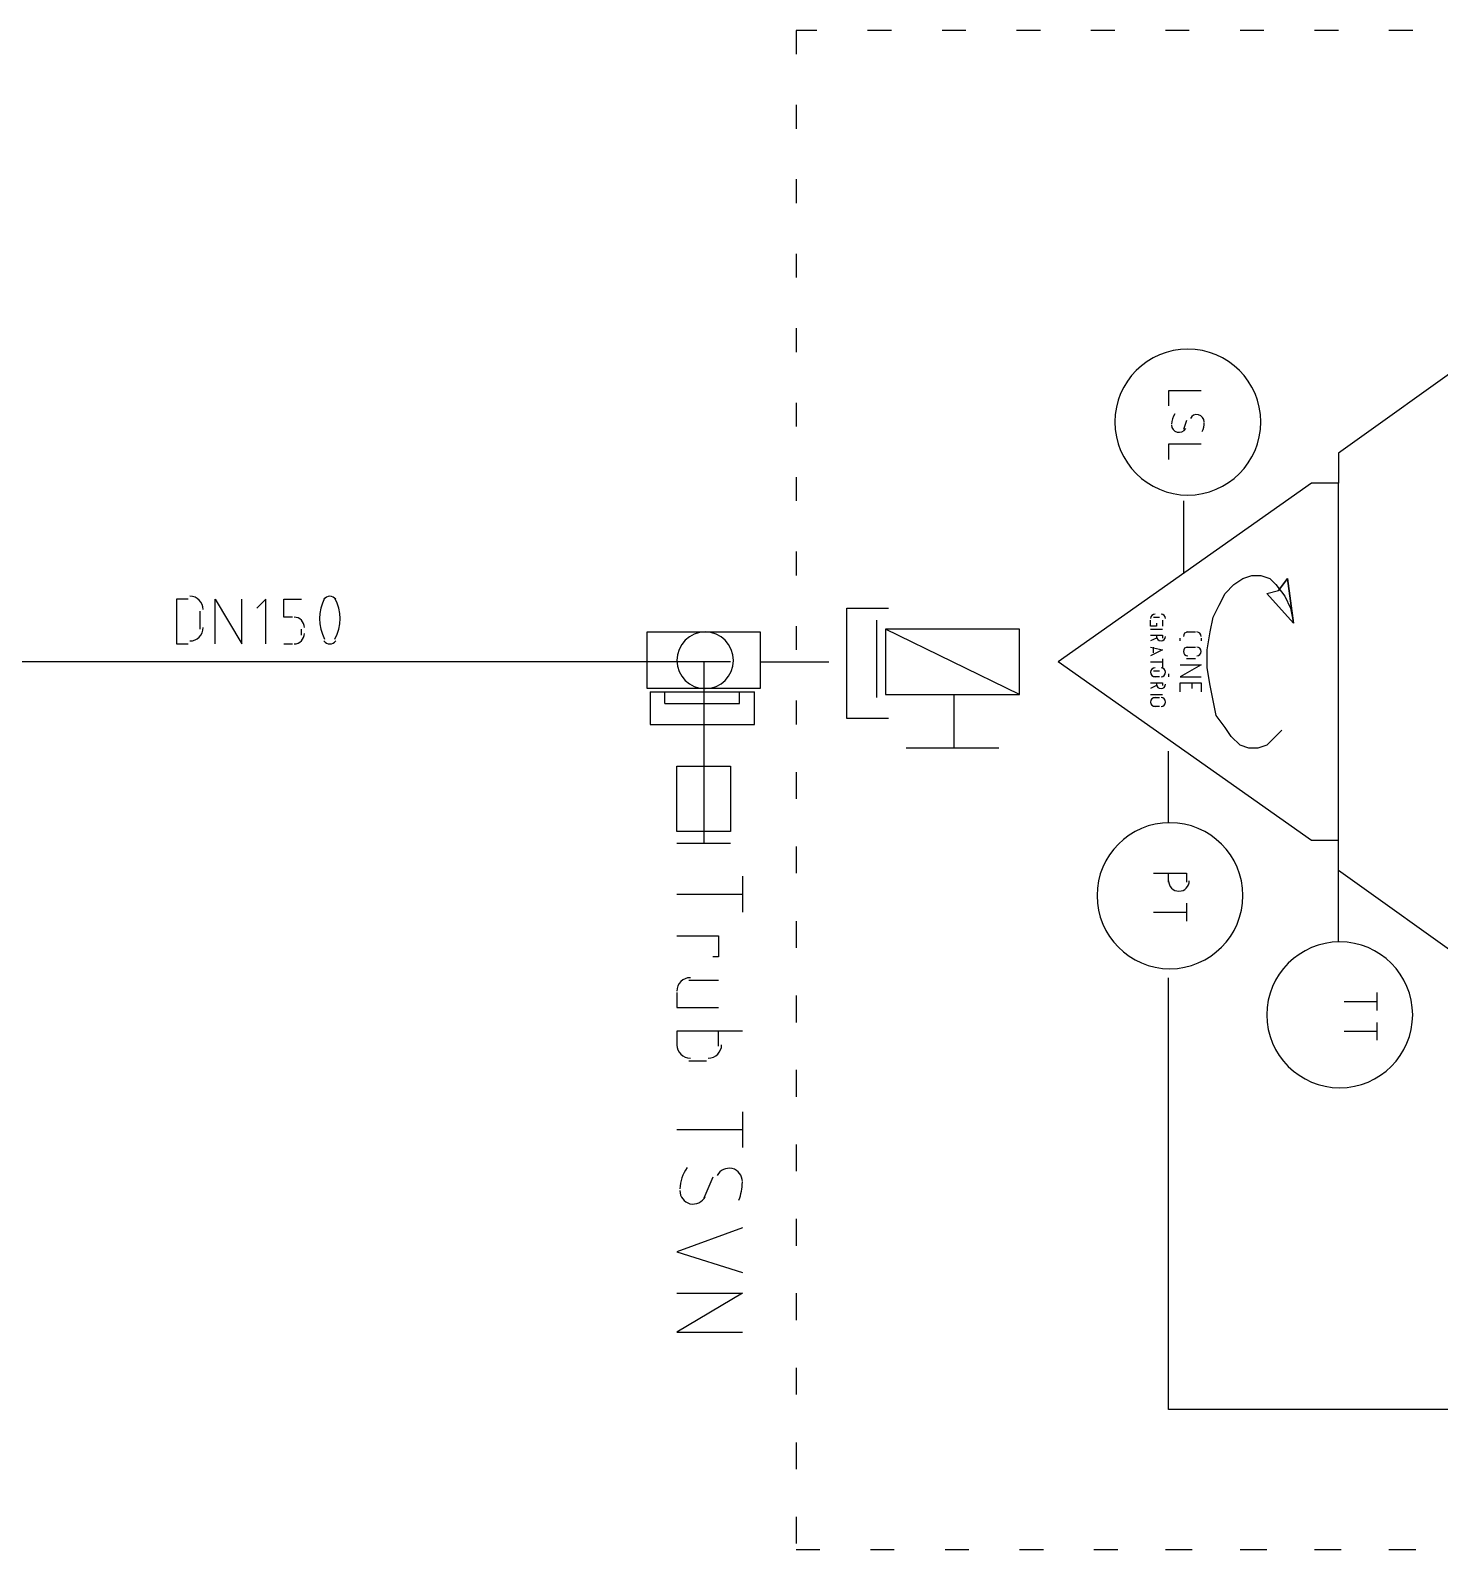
# Model space of a CAD drawing. Header units: millimetres. Extents: x 0 to 33.1, y 1.5 to 45.3.
# Drawn here: x 26.921 to 27.709, y 29.484 to 30.334 of the extents above; entities that cross this region are included whole.
import ezdxf

# ---------------------------------------------------------------- set-up
doc = ezdxf.new("R2010")
doc.units = ezdxf.units.MM
doc.header["$MEASUREMENT"] = 0
doc.layers.get('0').update_dxf_attribs({"linetype": 'CONTINUOUS'})

msp = doc.modelspace()

# ---------------------------------------------------------------- linework, layer by layer
at = {"color": 140, "linetype": 'Continuous'}
for p, q in [((27.3611, 30.3344), (27.3494, 30.3344)), ((27.3494, 30.3344), (27.3494, 30.3211)), ((27.4028, 30.3344), (27.3894, 30.3344)), ((27.4444, 30.3344), (27.4311, 30.3344)), ((27.4861, 30.3344), (27.4728, 30.3344)), ((27.5278, 30.3344), (27.5144, 30.3344)), ((27.5694, 30.3344), (27.5561, 30.3344)), ((27.6111, 30.3344), (27.5978, 30.3344)), ((27.6528, 30.3344), (27.6394, 30.3344)), ((27.6944, 30.3344), (27.6811, 30.3344)), ((27.3494, 30.2928), (27.3494, 30.2794)), ((27.3494, 30.2511), (27.3494, 30.2378)), ((27.3494, 30.2094), (27.3494, 30.1961)), ((27.3494, 30.1678), (27.3494, 30.1544)), ((27.7344, 30.1561), (27.6528, 30.0978)), ((27.5761, 30.1328), (27.5578, 30.1328)), ((27.5578, 30.1328), (27.5578, 30.1244)), ((27.3494, 30.1261), (27.3494, 30.1128)), ((27.5678, 30.1161), (27.5661, 30.1111)), ((27.5761, 30.1028), (27.5578, 30.1028)), ((27.5578, 30.1028), (27.5578, 30.0944)), ((27.6528, 30.0978), (27.6528, 30.0811)), ((27.3494, 30.0844), (27.3494, 30.0711)), ((27.6378, 30.0811), (27.4961, 29.9811)), ((27.6528, 30.0811), (27.6378, 30.0811)), ((27.6528, 29.8811), (27.6528, 30.0811)), ((27.5661, 30.0711), (27.5661, 30.0311)), ((27.3494, 30.0428), (27.3494, 30.0294)), ((27.5894, 30.0194), (27.5944, 30.0244)), ((27.5944, 30.0244), (27.5994, 30.0278)), ((27.5994, 30.0278), (27.6044, 30.0294)), ((27.6044, 30.0294), (27.6094, 30.0294)), ((27.6094, 30.0294), (27.6144, 30.0278)), ((27.6144, 30.0278), (27.6178, 30.0244)), ((27.6178, 30.0244), (27.6228, 30.0178)), ((27.6244, 30.0278), (27.6194, 30.0211)), ((27.6194, 30.0211), (27.6244, 30.0278)), ((27.6278, 30.0028), (27.6244, 30.0278)), ((27.6244, 30.0278), (27.6278, 30.0028)), ((27.5861, 30.0128), (27.5894, 30.0194)), ((27.6128, 30.0194), (27.6194, 30.0211)), ((27.6128, 30.0194), (27.6194, 30.0211)), ((27.6278, 30.0028), (27.6128, 30.0194)), ((27.6278, 30.0028), (27.6128, 30.0194)), ((27.6228, 30.0178), (27.6261, 30.0111)), ((27.3778, 29.9494), (27.3778, 30.0111)), ((27.3778, 30.0111), (27.4011, 30.0111)), ((27.3778, 29.9494), (27.3778, 30.0111)), ((27.3778, 30.0111), (27.4011, 30.0111)), ((27.3778, 29.9494), (27.3778, 30.0111)), ((27.3778, 30.0111), (27.3994, 30.0111)), ((27.3778, 29.9494), (27.3778, 30.0111)), ((27.3778, 30.0111), (27.4011, 30.0111)), ((27.3778, 29.9494), (27.3778, 30.0111)), ((27.3778, 30.0111), (27.4011, 30.0111)), ((27.5494, 30.0061), (27.5528, 30.0061)), ((27.5811, 29.9978), (27.5828, 30.0061)), ((27.5828, 30.0061), (27.5861, 30.0128)), ((27.6261, 30.0111), (27.6278, 30.0028)), ((27.3494, 30.0011), (27.3494, 29.9878)), ((27.3944, 30.0044), (27.3944, 29.9611)), ((27.3944, 30.0044), (27.3944, 29.9611)), ((27.3944, 30.0044), (27.3944, 29.9611)), ((27.3944, 30.0044), (27.3944, 29.9611)), ((27.3944, 30.0044), (27.3944, 29.9611)), ((27.4744, 29.9994), (27.3994, 29.9994)), ((27.3994, 29.9994), (27.3994, 29.9628)), ((27.4744, 29.9628), (27.3994, 29.9994)), ((27.4744, 29.9994), (27.3994, 29.9994)), ((27.3994, 29.9994), (27.3994, 29.9628)), ((27.4744, 29.9628), (27.3994, 29.9994)), ((27.4744, 29.9628), (27.4744, 29.9994)), ((27.4744, 29.9628), (27.4744, 29.9994)), ((27.5478, 30.0011), (27.5478, 30.0044)), ((27.5511, 30.0011), (27.5478, 30.0011)), ((27.5478, 29.9994), (27.5544, 29.9994)), ((27.5511, 30.0028), (27.5511, 30.0011)), ((27.5544, 30.0044), (27.5544, 30.0011)), ((27.5678, 29.9978), (27.5728, 29.9978)), ((27.5794, 29.9878), (27.5811, 29.9978)), ((27.5478, 29.9961), (27.5544, 29.9961)), ((27.5511, 29.9944), (27.5478, 29.9928)), ((27.5478, 29.9894), (27.5544, 29.9878)), ((27.5494, 29.9861), (27.5494, 29.9894)), ((27.5511, 29.9961), (27.5511, 29.9944)), ((27.5544, 29.9961), (27.5544, 29.9944)), ((27.5644, 29.9928), (27.5644, 29.9944)), ((27.5678, 29.9894), (27.5728, 29.9894)), ((27.5761, 29.9944), (27.5761, 29.9928)), ((27.3478, 29.9811), (27.3678, 29.9811)), ((27.3478, 29.9811), (27.3678, 29.9811)), ((27.3478, 29.9811), (27.3678, 29.9811)), ((27.3478, 29.9811), (27.3678, 29.9811)), ((27.3494, 29.9811), (27.3678, 29.9811)), ((27.6378, 29.8811), (27.4961, 29.9811)), ((27.5544, 29.9878), (27.5478, 29.9844)), ((27.5478, 29.9811), (27.5544, 29.9811)), ((27.5544, 29.9828), (27.5544, 29.9778)), ((27.5728, 29.9828), (27.5678, 29.9828)), ((27.5794, 29.9778), (27.5794, 29.9878)), ((27.5494, 29.9761), (27.5528, 29.9761)), ((27.5528, 29.9728), (27.5494, 29.9728)), ((27.5578, 29.9744), (27.5578, 29.9728)), ((27.5644, 29.9794), (27.5761, 29.9794)), ((27.5761, 29.9794), (27.5644, 29.9728)), ((27.5644, 29.9728), (27.5761, 29.9728)), ((27.5811, 29.9678), (27.5794, 29.9778)), ((27.3994, 29.9628), (27.4744, 29.9628)), ((27.3994, 29.9628), (27.4744, 29.9628)), ((27.4378, 29.9328), (27.4378, 29.9628)), ((27.4378, 29.9328), (27.4378, 29.9628)), ((27.5478, 29.9694), (27.5544, 29.9694)), ((27.5511, 29.9678), (27.5478, 29.9661)), ((27.5478, 29.9628), (27.5544, 29.9628)), ((27.5511, 29.9694), (27.5511, 29.9678)), ((27.5544, 29.9694), (27.5544, 29.9678)), ((27.5644, 29.9644), (27.5644, 29.9694)), ((27.5644, 29.9694), (27.5761, 29.9694)), ((27.5711, 29.9661), (27.5711, 29.9694)), ((27.5761, 29.9694), (27.5761, 29.9644)), ((27.5828, 29.9594), (27.5811, 29.9678)), ((27.3494, 29.9594), (27.3494, 29.9461)), ((27.5494, 29.9611), (27.5528, 29.9611)), ((27.5528, 29.9561), (27.5494, 29.9561)), ((27.5844, 29.9511), (27.5828, 29.9594)), ((27.4011, 29.9494), (27.3778, 29.9494)), ((27.4011, 29.9494), (27.3778, 29.9494)), ((27.3994, 29.9494), (27.3778, 29.9494)), ((27.4011, 29.9494), (27.3778, 29.9494)), ((27.4011, 29.9494), (27.3778, 29.9494)), ((27.5894, 29.9444), (27.5844, 29.9511)), ((27.5928, 29.9394), (27.5894, 29.9444)), ((27.5978, 29.9344), (27.5928, 29.9394)), ((27.6161, 29.9378), (27.6128, 29.9344)), ((27.6211, 29.9428), (27.6161, 29.9378)), ((27.4628, 29.9328), (27.4111, 29.9328)), ((27.4628, 29.9328), (27.4111, 29.9328)), ((27.4628, 29.9328), (27.4378, 29.9328)), ((27.4628, 29.9328), (27.4378, 29.9328)), ((27.5578, 29.8911), (27.5578, 29.9311)), ((27.6028, 29.9328), (27.5978, 29.9344)), ((27.6078, 29.9328), (27.6028, 29.9328)), ((27.6128, 29.9344), (27.6078, 29.9328)), ((27.3494, 29.9194), (27.3494, 29.9044)), ((27.3494, 29.8778), (27.3494, 29.8628)), ((27.6528, 29.8811), (27.6378, 29.8811)), ((27.6528, 29.8644), (27.6528, 29.8811)), ((27.5494, 29.8628), (27.5678, 29.8628)), ((27.5578, 29.8578), (27.5578, 29.8628)), ((27.5678, 29.8628), (27.5678, 29.8578)), ((27.7344, 29.8061), (27.6528, 29.8644)), ((27.6528, 29.8244), (27.6528, 29.8644)), ((27.5678, 29.8461), (27.5678, 29.8361)), ((27.3494, 29.8361), (27.3494, 29.8211)), ((27.5494, 29.8411), (27.5678, 29.8411)), ((27.5578, 29.5628), (27.5578, 29.8044)), ((27.3494, 29.7944), (27.3494, 29.7794)), ((27.6744, 29.7961), (27.6744, 29.7861)), ((27.6561, 29.7911), (27.6744, 29.7911)), ((27.6744, 29.7794), (27.6744, 29.7694)), ((27.6561, 29.7744), (27.6744, 29.7744)), ((27.3494, 29.7528), (27.3494, 29.7378)), ((27.3494, 29.7111), (27.3494, 29.6961)), ((27.3494, 29.6694), (27.3494, 29.6544)), ((27.3494, 29.6278), (27.3494, 29.6128)), ((27.3494, 29.5861), (27.3494, 29.5711)), ((28.1928, 29.5628), (27.5578, 29.5628)), ((27.3494, 29.5444), (27.3494, 29.5294)), ((27.3494, 29.5028), (27.3494, 29.4878)), ((27.3494, 29.4844), (27.3628, 29.4844)), ((27.3911, 29.4844), (27.4044, 29.4844)), ((27.4328, 29.4844), (27.4461, 29.4844)), ((27.4744, 29.4844), (27.4878, 29.4844)), ((27.5161, 29.4844), (27.5294, 29.4844)), ((27.5561, 29.4844), (27.5711, 29.4844)), ((27.5978, 29.4844), (27.6128, 29.4844)), ((27.6394, 29.4844), (27.6544, 29.4844)), ((27.6811, 29.4844), (27.6961, 29.4844))]:
    msp.add_line(p, q, dxfattribs=at)
at = {"color": 0, "linetype": 'Continuous'}
for p, q in [((27.0094, 30.0161), (27.0028, 30.0161)), ((27.0028, 30.0161), (27.0028, 29.9911)), ((27.0244, 29.9911), (27.0244, 30.0161)), ((27.0244, 30.0161), (27.0394, 29.9911)), ((27.0394, 29.9911), (27.0394, 30.0161)), ((27.0528, 30.0161), (27.0478, 30.0111)), ((27.0528, 29.9911), (27.0528, 30.0161)), ((27.0628, 30.0061), (27.0628, 30.0161)), ((27.0628, 30.0161), (27.0728, 30.0161)), ((27.0161, 29.9994), (27.0161, 30.0094)), ((27.0678, 30.0061), (27.0628, 30.0061)), ((27.0728, 29.9961), (27.0728, 29.9994)), ((27.2661, 29.9661), (27.2661, 29.9978)), ((27.2661, 29.9978), (27.3294, 29.9978)), ((27.3294, 29.9978), (27.3294, 29.9661)), ((27.0028, 29.9911), (27.0094, 29.9911)), ((27.0628, 29.9911), (27.0678, 29.9911)), ((27.2978, 29.9811), (27.2978, 29.8794)), ((27.3294, 29.9811), (27.3478, 29.9811)), ((27.3294, 29.9811), (27.3478, 29.9811)), ((27.3294, 29.9811), (27.3478, 29.9811)), ((27.3294, 29.9811), (27.3478, 29.9811)), ((27.3294, 29.9811), (27.3478, 29.9811)), ((27.3294, 29.9661), (27.2661, 29.9661)), ((27.2678, 29.9644), (27.2678, 29.9461)), ((27.2678, 29.9644), (27.3261, 29.9644)), ((27.2761, 29.9578), (27.2761, 29.9644)), ((27.3178, 29.9578), (27.3178, 29.9644)), ((27.3261, 29.9461), (27.3261, 29.9644)), ((27.2761, 29.9578), (27.2978, 29.9578)), ((27.2978, 29.9578), (27.3178, 29.9578)), ((27.2678, 29.9461), (27.2978, 29.9461)), ((27.2978, 29.9461), (27.3261, 29.9461)), ((27.2828, 29.8861), (27.2828, 29.9228)), ((27.2828, 29.9228), (27.3128, 29.9228)), ((27.3128, 29.9228), (27.3128, 29.8861)), ((27.3128, 29.8861), (27.2828, 29.8861)), ((27.3128, 29.8794), (27.2828, 29.8794)), ((27.3194, 29.8611), (27.3194, 29.8411)), ((27.2828, 29.8511), (27.3194, 29.8511)), ((27.2828, 29.8278), (27.3061, 29.8278)), ((27.3061, 29.8278), (27.3061, 29.8161)), ((27.3061, 29.8161), (27.3028, 29.8161)), ((27.3061, 29.8028), (27.2894, 29.8028)), ((27.2828, 29.7961), (27.2828, 29.7878)), ((27.2828, 29.7878), (27.3061, 29.7878)), ((27.3194, 29.7744), (27.2828, 29.7744)), ((27.2828, 29.7744), (27.2828, 29.7661)), ((27.3061, 29.7661), (27.3061, 29.7744)), ((27.2894, 29.7578), (27.2994, 29.7578)), ((27.3194, 29.7294), (27.3194, 29.7094)), ((27.2828, 29.7194), (27.3194, 29.7194)), ((27.3028, 29.6928), (27.2978, 29.6811)), ((27.3194, 29.6644), (27.2828, 29.6511)), ((27.2828, 29.6511), (27.3194, 29.6394)), ((27.2828, 29.6278), (27.3194, 29.6278)), ((27.3194, 29.6278), (27.2828, 29.6061)), ((27.2828, 29.6061), (27.3194, 29.6061))]:
    msp.add_line(p, q, dxfattribs=at)
at = {"color": 7, "linetype": 'Continuous'}
for p, q in [((26.9461, 29.9811), (26.7878, 29.9811)), ((27.2744, 29.9811), (26.9461, 29.9811))]:
    msp.add_line(p, q, dxfattribs=at)
at = {"color": 142, "linetype": 'Continuous'}
msp.add_line((27.3128, 29.9811), (27.2744, 29.9811), dxfattribs=at)
at = {"color": 140, "linetype": 'Continuous'}
for points in [[(27.5686, 30.1561), (27.5461, 30.1561), (27.5278, 30.1378), (27.5278, 30.1153)], [(27.6094, 30.1153), (27.6094, 30.1378), (27.5911, 30.1561), (27.5686, 30.1561)], [(27.5614, 30.1199), (27.5603, 30.1181), (27.5596, 30.1161), (27.5594, 30.114)], [(27.5746, 30.1193), (27.5726, 30.1199), (27.5708, 30.1189), (27.57, 30.1172)], [(27.5778, 30.1153), (27.5778, 30.1172), (27.5764, 30.1189), (27.5746, 30.1193)], [(27.5278, 30.1153), (27.5278, 30.0928), (27.5461, 30.0744), (27.5686, 30.0744)], [(27.5594, 30.1136), (27.5594, 30.1117), (27.5608, 30.11), (27.5626, 30.1096)], [(27.5626, 30.1096), (27.5644, 30.1092), (27.5664, 30.11), (27.5674, 30.1117)], [(27.5686, 30.0744), (27.5911, 30.0744), (27.6094, 30.0928), (27.6094, 30.1153)], [(27.5767, 30.1099), (27.5774, 30.1115), (27.5778, 30.1133), (27.5778, 30.1151)], [(27.5503, 30.0078), (27.5489, 30.0078), (27.5478, 30.0067), (27.5478, 30.0053)], [(27.5561, 30.0053), (27.5561, 30.0067), (27.555, 30.0078), (27.5536, 30.0078)], [(27.5686, 29.9978), (27.5672, 29.9978), (27.5661, 29.9967), (27.5661, 29.9953)], [(27.5761, 29.9953), (27.5761, 29.9967), (27.575, 29.9978), (27.5736, 29.9978)], [(27.5511, 29.9953), (27.5511, 29.9939), (27.5522, 29.9928), (27.5536, 29.9928)], [(27.5536, 29.9928), (27.555, 29.9928), (27.5561, 29.9939), (27.5561, 29.9953)], [(27.5686, 29.9894), (27.5672, 29.9894), (27.5661, 29.9883), (27.5661, 29.9869)], [(27.5761, 29.9869), (27.5761, 29.9883), (27.575, 29.9894), (27.5736, 29.9894)], [(27.5661, 29.9869), (27.5661, 29.9856), (27.5672, 29.9844), (27.5686, 29.9844)], [(27.5736, 29.9844), (27.575, 29.9844), (27.5761, 29.9856), (27.5761, 29.9869)], [(27.5503, 29.9778), (27.5489, 29.9778), (27.5478, 29.9767), (27.5478, 29.9753)], [(27.5478, 29.9753), (27.5478, 29.9739), (27.5489, 29.9728), (27.5503, 29.9728)], [(27.5561, 29.9753), (27.5561, 29.9767), (27.555, 29.9778), (27.5536, 29.9778)], [(27.5536, 29.9728), (27.555, 29.9728), (27.5561, 29.9739), (27.5561, 29.9753)], [(27.5511, 29.9686), (27.5511, 29.9672), (27.5522, 29.9661), (27.5536, 29.9661)], [(27.5536, 29.9661), (27.555, 29.9661), (27.5561, 29.9672), (27.5561, 29.9686)], [(27.5503, 29.9611), (27.5489, 29.9611), (27.5478, 29.96), (27.5478, 29.9586)], [(27.5478, 29.9586), (27.5478, 29.9572), (27.5489, 29.9561), (27.5503, 29.9561)], [(27.5561, 29.9586), (27.5561, 29.96), (27.555, 29.9611), (27.5536, 29.9611)], [(27.5536, 29.9561), (27.555, 29.9561), (27.5561, 29.9572), (27.5561, 29.9586)], [(27.5586, 29.8911), (27.5361, 29.8911), (27.5178, 29.8728), (27.5178, 29.8503)], [(27.5994, 29.8503), (27.5994, 29.8728), (27.5811, 29.8911), (27.5586, 29.8911)], [(27.5578, 29.8586), (27.5578, 29.8554), (27.5604, 29.8528), (27.5636, 29.8528)], [(27.5636, 29.8528), (27.5669, 29.8528), (27.5694, 29.8554), (27.5694, 29.8586)], [(27.5178, 29.8503), (27.5178, 29.8278), (27.5361, 29.8094), (27.5586, 29.8094)], [(27.5586, 29.8094), (27.5811, 29.8094), (27.5994, 29.8278), (27.5994, 29.8503)], [(27.6536, 29.8244), (27.6311, 29.8244), (27.6128, 29.8061), (27.6128, 29.7836)], [(27.6944, 29.7836), (27.6944, 29.8061), (27.6761, 29.8244), (27.6536, 29.8244)], [(27.6128, 29.7836), (27.6128, 29.7611), (27.6311, 29.7428), (27.6536, 29.7428)], [(27.6536, 29.7428), (27.6761, 29.7428), (27.6944, 29.7611), (27.6944, 29.7836)]]:
    msp.add_open_spline(points, degree=3, dxfattribs=at)
at = {"color": 0, "linetype": 'Continuous'}
for points in [[(27.0178, 30.0103), (27.0178, 30.0144), (27.0144, 30.0178), (27.0103, 30.0178)], [(27.0857, 30.0167), (27.0818, 30.0096), (27.0818, 30.001), (27.0857, 29.9938)], [(27.0886, 30.0178), (27.0874, 30.0178), (27.0861, 30.0171), (27.0853, 30.0161)], [(27.0919, 30.0161), (27.0912, 30.0171), (27.09, 30.0178), (27.0886, 30.0178)], [(27.0915, 29.9938), (27.0954, 30.001), (27.0954, 30.0096), (27.0915, 30.0167)], [(27.0744, 30.0003), (27.0744, 30.0035), (27.0718, 30.0061), (27.0686, 30.0061)], [(27.0103, 29.9928), (27.0144, 29.9928), (27.0178, 29.9961), (27.0178, 30.0003)], [(27.0686, 29.9911), (27.0718, 29.9911), (27.0744, 29.9938), (27.0744, 29.9969)], [(27.2986, 29.9978), (27.2899, 29.9978), (27.2828, 29.9907), (27.2828, 29.9819)], [(27.3144, 29.9819), (27.3144, 29.9907), (27.3074, 29.9978), (27.2986, 29.9978)], [(27.0853, 29.9928), (27.0861, 29.9918), (27.0874, 29.9911), (27.0886, 29.9911)], [(27.0886, 29.9911), (27.09, 29.9911), (27.0912, 29.9918), (27.0919, 29.9928)], [(27.2828, 29.9819), (27.2828, 29.9732), (27.2899, 29.9661), (27.2986, 29.9661)], [(27.2986, 29.9661), (27.3074, 29.9661), (27.3144, 29.9732), (27.3144, 29.9819)], [(27.2903, 29.8044), (27.2861, 29.8044), (27.2828, 29.8011), (27.2828, 29.7969)], [(27.2828, 29.7669), (27.2828, 29.7628), (27.2861, 29.7594), (27.2903, 29.7594)], [(27.3003, 29.7594), (27.3044, 29.7594), (27.3078, 29.7628), (27.3078, 29.7669)], [(27.2885, 29.6981), (27.286, 29.6946), (27.2846, 29.6904), (27.2844, 29.6862)], [(27.3137, 29.6976), (27.3103, 29.6983), (27.3068, 29.6968), (27.3053, 29.6937)], [(27.3194, 29.6903), (27.3194, 29.6937), (27.3171, 29.6968), (27.3137, 29.6976)], [(27.2844, 29.6853), (27.2844, 29.6818), (27.2868, 29.6788), (27.2901, 29.6779)], [(27.3175, 29.6799), (27.3187, 29.6832), (27.3194, 29.6865), (27.3194, 29.69)], [(27.2901, 29.6779), (27.2936, 29.6772), (27.2971, 29.6789), (27.2986, 29.6818)]]:
    msp.add_open_spline(points, degree=3, dxfattribs=at)

doc.saveas('drawing.dxf')
